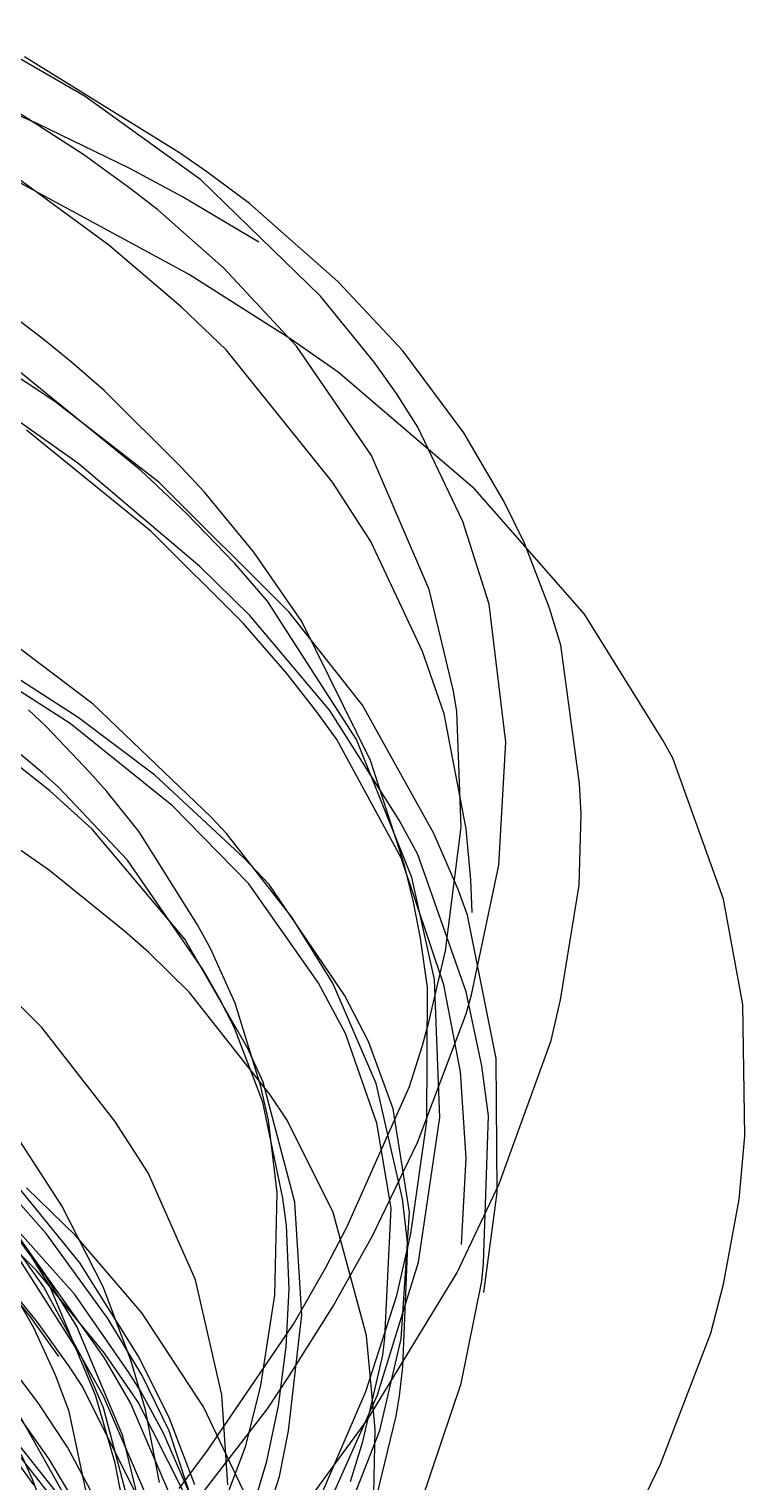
# Model space of a CAD drawing. Header units: metres. Extents: x -663 to 215, y -40 to 703.
# Drawn here: x 174.3 to 215.4, y 119.3 to 202.7 of the extents above; entities that cross this region are included whole.
import ezdxf

# ---------------------------------------------------------------- set-up
doc = ezdxf.new("R2010")
doc.units = ezdxf.units.M

msp = doc.modelspace()

# ---------------------------------------------------------------- linework, layer by layer
for p, q in [((177.474, 198.832, -1951.977), (170.783, 202.701, -1969.07)), ((182.894, 195.587, -1952.12), (173.999, 201.108, -1975.553)), ((174.759, 197.259, -1978.101), (166.32, 200.837, -1995.316)), ((177.409, 195.479, -1946.398), (169.088, 200.819, -1968.96)), ((184.124, 194.046, -1932.074), (177.474, 198.832, -1951.977)), ((180.043, 194.685, -1966.272), (174.759, 197.259, -1978.101)), ((180.139, 193.49, -1938.249), (177.409, 195.479, -1946.398)), ((184.47, 194.503, -1947.646), (182.894, 195.587, -1952.12)), ((178.835, 190.285, -1936.084), (172.197, 195.16, -1954.68)), ((183.08, 193.067, -1959.033), (180.043, 194.685, -1966.272)), ((186.919, 192.692, -1940.299), (184.47, 194.503, -1947.646)), ((183.423, 188.618, -1961.418), (173.104, 194.21, -1984.265)), ((191.006, 187.357, -1906.001), (184.124, 194.046, -1932.074)), ((181.648, 192.32, -1933.523), (180.139, 193.49, -1938.249)), ((187.461, 190.453, -1947.694), (183.08, 193.067, -1959.033)), ((185.43, 188.993, -1920.42), (181.648, 192.32, -1933.523)), ((192.007, 188.212, -1922.806), (186.919, 192.692, -1940.299)), ((175.058, 184.918, -1932.303), (167.87, 190.347, -1952.027)), ((183.007, 186.726, -1922.881), (178.835, 190.285, -1936.084)), ((189.303, 184.885, -1946.777), (183.423, 188.618, -1961.418)), ((189.621, 184.491, -1903.279), (185.43, 188.993, -1920.42)), ((195.736, 184.221, -1907.761), (192.007, 188.212, -1922.806)), ((194.082, 183.574, -1891.824), (191.006, 187.357, -1906.001)), ((185.583, 184.276, -1913.949), (183.007, 186.726, -1922.881)), ((175.73, 181.304, -1947.911), (171.046, 184.417, -1959.268)), ((176.695, 183.574, -1927.5), (175.058, 184.918, -1932.303)), ((192.013, 183.005, -1939.552), (189.303, 184.885, -1946.777)), ((193.933, 178.219, -1880.335), (189.621, 184.491, -1903.279)), ((180.653, 177.362, -1928.488), (172.405, 184.078, -1953.041)), ((178.573, 181.943, -1921.735), (176.695, 183.574, -1927.5)), ((191.694, 176.677, -1887.181), (185.583, 184.276, -1913.949)), ((195.369, 181.772, -1885.193), (194.082, 183.574, -1891.824)), ((199.235, 179.507, -1890.565), (195.736, 184.221, -1907.761)), ((199.872, 176.286, -1914.744), (192.013, 183.005, -1939.552)), ((183.011, 177.528, -1906.471), (178.573, 181.943, -1921.735)), ((181.707, 176.687, -1931.526), (175.73, 181.304, -1947.911)), ((196.605, 179.836, -1878.164), (195.369, 181.772, -1885.193)), ((177.055, 177.776, -1940.23), (172.995, 180.633, -1950.806)), ((181.257, 173.873, -1922.609), (174.112, 179.659, -1943.772)), ((199.176, 174.43, -1859.099), (196.605, 179.836, -1878.164)), ((201.542, 175.581, -1876.615), (199.235, 179.507, -1890.565)), ((184.061, 171.831, -1918.93), (177.055, 177.776, -1940.23)), ((197.243, 170.516, -1853.285), (193.933, 178.219, -1880.335)), ((183.33, 174.867, -1919.527), (180.653, 177.362, -1928.488)), ((184.329, 176.102, -1901.603), (183.011, 177.528, -1906.471)), ((189.212, 169.222, -1905.948), (181.707, 176.687, -1931.526)), ((187.164, 172.655, -1890.001), (184.329, 176.102, -1901.603)), ((193.901, 173.267, -1875.418), (191.694, 176.677, -1887.181)), ((206.17, 169.1, -1889.308), (199.872, 176.286, -1914.744)), ((202.729, 173.168, -1868.177), (201.542, 175.581, -1876.615)), ((186.077, 172.007, -1909.379), (183.33, 174.867, -1919.527)), ((200.69, 169.667, -1842.758), (199.176, 174.43, -1859.099)), ((186.568, 168.581, -1903.828), (181.257, 173.873, -1922.609)), ((196.87, 166.957, -1854.146), (193.901, 173.267, -1875.418)), ((204.159, 169.446, -1855.387), (202.729, 173.168, -1868.177)), ((187.957, 169.848, -1901.791), (186.077, 172.007, -1909.379)), ((189.938, 168.678, -1876.847), (187.164, 172.655, -1890.001)), ((186.941, 169.023, -1909.073), (184.061, 171.831, -1918.93)), ((198.636, 164.684, -1833.403), (197.243, 170.516, -1853.285)), ((193.072, 161.909, -1874.507), (187.957, 169.848, -1901.791)), ((201.647, 161.747, -1816.465), (200.69, 169.667, -1842.758)), ((204.818, 167.312, -1848.142), (204.159, 169.446, -1855.387)), ((189.077, 165.691, -1893.745), (186.568, 168.581, -1903.828)), ((191.541, 163.561, -1890.326), (186.941, 169.023, -1909.073)), ((193.407, 163.875, -1888.068), (189.212, 169.222, -1905.948)), ((193.879, 160.704, -1851.158), (189.938, 168.678, -1876.847)), ((210.682, 161.87, -1864.586), (206.17, 169.1, -1889.308)), ((176.619, 162.822, -1903.493), (167.898, 168.392, -1928.645)), ((177.94, 163.927, -1914.188), (173.621, 167.204, -1928.653)), ((198.109, 163.382, -1842.274), (196.87, 166.957, -1854.146)), ((205.889, 159.379, -1821.899), (204.818, 167.312, -1848.142)), ((177.07, 163.156, -1907.566), (173.79, 165.287, -1917.284)), ((190.781, 163.515, -1886.229), (189.077, 165.691, -1893.745)), ((175.019, 160.01, -1891.404), (169.186, 164.844, -1911.679)), ((198.84, 163.506, -1829.425), (198.636, 164.684, -1833.403)), ((175.445, 158.961, -1894.432), (169.132, 163.976, -1915.987)), ((175.251, 162.628, -1894.412), (174.225, 163.605, -1898.247)), ((184.717, 157.446, -1886.436), (177.94, 163.927, -1914.188)), ((195.527, 157.275, -1869.258), (191.541, 163.561, -1890.326)), ((197.519, 156.509, -1863.984), (193.407, 163.875, -1888.068)), ((182.496, 158.094, -1882.93), (176.619, 162.822, -1903.493)), ((181.486, 159.862, -1892.865), (177.07, 163.156, -1907.566)), ((191.94, 161.909, -1880.721), (190.781, 163.515, -1886.229)), ((199.366, 156.774, -1820.724), (198.109, 163.382, -1842.274)), ((199.086, 156.866, -1807.442), (198.84, 163.506, -1829.425)), ((177.744, 160.01, -1884.243), (175.251, 162.628, -1894.412)), ((195.644, 155.108, -1857.84), (191.94, 161.909, -1880.721)), ((196.243, 153.972, -1847.817), (193.072, 161.909, -1874.507)), ((211.246, 160.828, -1861.061), (210.682, 161.87, -1864.586)), ((201.258, 154.688, -1793.668), (201.647, 161.747, -1816.465)), ((195.826, 154.677, -1832.125), (193.879, 160.704, -1851.158)), ((214.15, 152.733, -1834.295), (211.246, 160.828, -1861.061)), ((175.956, 159.165, -1887.906), (175.019, 160.01, -1891.404)), ((178.722, 158.909, -1879.994), (177.744, 160.01, -1884.243)), ((186.618, 155.084, -1872.179), (181.486, 159.862, -1892.865)), ((205.98, 157.638, -1816.209), (205.889, 159.379, -1821.899)), ((177.882, 156.747, -1885.111), (175.445, 158.961, -1894.432)), ((179.915, 154.973, -1870.919), (175.956, 159.165, -1887.906)), ((180.584, 156.598, -1871.152), (178.722, 158.909, -1879.994)), ((175.435, 154.382, -1898.651), (169.969, 158.171, -1916.789)), ((186.877, 153.618, -1864.096), (182.496, 158.094, -1882.93)), ((185.611, 156.495, -1882.413), (184.717, 157.446, -1886.436)), ((196.588, 155.3, -1862.708), (195.527, 157.275, -1869.258)), ((198.187, 149.767, -1784.449), (199.086, 156.866, -1807.442)), ((205.858, 153.545, -1802.98), (205.98, 157.638, -1816.209)), ((183.208, 150.435, -1859.442), (177.882, 156.747, -1885.111)), ((183.944, 151.257, -1851.08), (180.584, 156.598, -1871.152)), ((189.348, 151.703, -1862.522), (185.611, 156.495, -1882.413)), ((198.906, 153.28, -1853.545), (197.519, 156.509, -1863.984)), ((199.641, 153.847, -1811.279), (199.366, 156.774, -1820.724)), ((199.368, 147.41, -1837.007), (196.588, 155.3, -1862.708)), ((179.734, 150.896, -1882.399), (175.435, 154.382, -1898.651)), ((184.255, 148.679, -1846.294), (179.915, 154.973, -1870.919)), ((188.044, 153.573, -1865.734), (186.618, 155.084, -1872.179)), ((198.098, 147.814, -1833.779), (195.644, 155.108, -1857.84)), ((196.347, 152.566, -1825.515), (195.826, 154.677, -1832.125)), ((199.673, 147.245, -1770.17), (201.258, 154.688, -1793.668)), ((190.872, 147.947, -1841.085), (186.877, 153.618, -1864.096)), ((192.383, 147.211, -1839.478), (188.044, 153.573, -1865.734)), ((197.549, 148.118, -1828.408), (196.243, 153.972, -1847.817)), ((199.72, 151.959, -1805.219), (199.641, 153.847, -1811.279)), ((204.799, 146.955, -1782.027), (205.858, 153.545, -1802.98)), ((199.452, 151.819, -1848.846), (198.906, 153.28, -1853.545)), ((215.277, 146.678, -1814.659), (214.15, 152.733, -1834.295)), ((196.757, 150.49, -1819.049), (196.347, 152.566, -1825.515)), ((174.995, 145.367, -1861.238), (168.744, 151.512, -1888.156)), ((184.684, 149.894, -1846.006), (183.944, 151.257, -1851.08)), ((191.703, 147.916, -1847.1), (189.348, 151.703, -1862.522)), ((201.095, 143.585, -1822.68), (199.452, 151.819, -1848.846)), ((181.112, 149.681, -1876.803), (179.734, 150.896, -1882.399)), ((186.805, 144.199, -1835.02), (183.208, 150.435, -1859.442)), ((197.143, 147.653, -1810.268), (196.757, 150.49, -1819.049)), ((183.477, 147.377, -1866.357), (181.112, 149.681, -1876.803)), ((186.093, 146.762, -1834.451), (184.684, 149.894, -1846.006)), ((197.211, 145.589, -1771.095), (198.187, 149.767, -1784.449)), ((185.202, 147.033, -1839.957), (184.255, 148.679, -1846.294)), ((192.443, 145.026, -1829.505), (190.872, 147.947, -1841.085)), ((194.201, 142.155, -1824.181), (191.703, 147.916, -1847.1)), ((197.851, 140.19, -1802.463), (197.549, 148.118, -1828.408)), ((199.039, 142.818, -1817.502), (198.098, 147.814, -1833.779)), ((188.111, 141.487, -1840.565), (183.477, 147.377, -1866.357)), ((186.048, 145.378, -1833.644), (185.202, 147.033, -1839.957)), ((193.755, 144.552, -1828.736), (192.383, 147.211, -1839.478)), ((197.106, 139.956, -1786.733), (197.143, 147.653, -1810.268)), ((200.278, 143.156, -1823.312), (199.368, 147.41, -1837.007)), ((199.379, 146.147, -1766.731), (199.673, 147.245, -1770.17)), ((204.259, 144.621, -1774.667), (204.799, 146.955, -1782.027)), ((187.57, 141.969, -1817.026), (186.093, 146.762, -1834.451)), ((196.584, 138.76, -1743.884), (199.379, 146.147, -1766.731)), ((215.391, 139.141, -1790.63), (215.277, 146.678, -1814.659)), ((179.19, 139.992, -1838.155), (174.995, 145.367, -1861.238)), ((187.685, 141.069, -1817.517), (186.048, 145.378, -1833.644)), ((196.862, 144.323, -1767.066), (197.211, 145.589, -1771.095)), ((194.241, 139.877, -1809.644), (192.443, 145.026, -1829.505)), ((195.17, 140.683, -1813.418), (193.755, 144.552, -1828.736)), ((201.26, 136.377, -1749.016), (204.259, 144.621, -1774.667)), ((187.713, 142.219, -1827.398), (186.805, 144.199, -1835.02)), ((196.119, 141.983, -1759.66), (196.862, 144.323, -1767.066)), ((201.155, 135.883, -1798.461), (201.095, 143.585, -1822.68)), ((199.364, 137.86, -1801.488), (199.039, 142.818, -1817.502)), ((200.658, 140.29, -1814.146), (200.278, 143.156, -1823.312)), ((188.007, 140.041, -1810.073), (187.57, 141.969, -1817.026)), ((189.524, 135.33, -1801.626), (187.713, 142.219, -1827.398)), ((192.527, 133.926, -1734.462), (196.119, 141.983, -1759.66)), ((195.71, 135.53, -1798.505), (194.201, 142.155, -1824.181)), ((188.838, 135.566, -1797.432), (187.685, 141.069, -1817.517)), ((189.084, 140.042, -1834.345), (188.111, 141.487, -1840.565)), ((196.125, 134.751, -1790.585), (195.17, 140.683, -1813.418)), ((196.628, 131.896, -1775.596), (197.851, 140.19, -1802.463)), ((200.371, 131.824, -1787.346), (200.658, 140.29, -1814.146)), ((181.095, 137.008, -1825.498), (179.19, 139.992, -1838.155)), ((188.518, 135.895, -1795.275), (188.007, 140.041, -1810.073)), ((191.736, 134.735, -1812.138), (189.084, 140.042, -1834.345)), ((195.059, 134.985, -1791.274), (194.241, 139.877, -1809.644)), ((196.187, 133.518, -1767.245), (197.106, 139.956, -1786.733)), ((176.147, 135.126, -1826.72), (173.507, 139.184, -1843.149)), ((193.986, 133.396, -1727.484), (196.584, 138.76, -1743.884)), ((215.066, 135.487, -1779.085), (215.391, 139.141, -1790.63)), ((199.112, 132.9, -1785.573), (199.364, 137.86, -1801.488)), ((183.811, 130.876, -1799.967), (181.095, 137.008, -1825.498)), ((175.091, 130.483, -1853.37), (170.63, 136.769, -1880.091)), ((176.88, 130.028, -1839.267), (171.257, 136.321, -1867.144)), ((175.449, 130.508, -1843.969), (171.669, 136.575, -1869.251)), ((175.234, 133.537, -1867.41), (172.442, 136.67, -1880.381)), ((177.168, 131.84, -1850.09), (173.363, 136.529, -1869.987)), ((176.951, 133.393, -1867.629), (174.103, 136.157, -1880.357)), ((198.828, 131.246, -1733.194), (201.26, 136.377, -1749.016)), ((188.382, 129.994, -1774.501), (188.518, 135.895, -1795.275)), ((189.044, 133.998, -1791.775), (188.838, 135.566, -1797.432)), ((189.93, 128.863, -1778.129), (189.524, 135.33, -1801.626)), ((196.026, 132.874, -1788.348), (195.71, 135.53, -1798.505)), ((200.39, 130.154, -1780.539), (201.155, 135.883, -1798.461)), ((214.157, 130.627, -1763.839), (215.066, 135.487, -1779.085)), ((174.337, 128.757, -1850.137), (169.766, 134.332, -1872.431)), ((178.513, 130.461, -1808.143), (176.147, 135.126, -1826.72)), ((193.637, 127.681, -1783.724), (191.736, 134.735, -1812.138)), ((194.698, 127.542, -1764.207), (195.059, 134.985, -1791.274)), ((195.644, 127.488, -1763.493), (196.125, 134.751, -1790.585)), ((174.751, 128.435, -1851.063), (170.396, 133.737, -1872.655)), ((174.535, 128.124, -1832.653), (170.972, 134.292, -1858.535)), ((175.218, 131.084, -1854.387), (173.245, 133.771, -1866.464)), ((178.784, 128.659, -1847.335), (175.234, 133.537, -1867.41)), ((189.199, 130.349, -1778.781), (189.044, 133.998, -1791.775)), ((191.315, 131.578, -1727.162), (192.527, 133.926, -1734.462)), ((195.387, 129.982, -1756.594), (196.187, 133.518, -1767.245)), ((177.206, 126.552, -1830.568), (173.053, 133.073, -1849.598)), ((174.707, 131.383, -1854.998), (173.159, 132.939, -1862.182)), ((178.57, 126.42, -1841.109), (173.835, 133.085, -1868.862)), ((180.746, 128.977, -1847.597), (176.951, 133.393, -1867.629)), ((191.725, 129.36, -1715.23), (193.986, 133.396, -1727.484)), ((195.732, 125.87, -1762.079), (196.026, 132.874, -1788.348)), ((180.566, 126.447, -1827.49), (177.168, 131.84, -1850.09)), ((194.27, 124.275, -1751.067), (196.628, 131.896, -1775.596)), ((174.828, 123.75, -1830.337), (169.06, 131.416, -1856.379)), ((178.594, 126.664, -1833.417), (174.707, 131.383, -1854.998)), ((177.011, 128.196, -1841.453), (175.218, 131.084, -1854.387)), ((189.453, 128.323, -1717.082), (191.315, 131.578, -1727.162)), ((193.728, 122.866, -1707.568), (198.828, 131.246, -1733.194)), ((200.268, 130.79, -1784.086), (200.371, 131.824, -1787.346)), ((177.308, 126.373, -1836.057), (175.091, 130.483, -1853.37)), ((178.079, 124.251, -1818.248), (175.449, 130.508, -1843.969)), ((180.113, 126.259, -1791.664), (178.513, 130.461, -1808.143)), ((185.333, 124.27, -1773.026), (183.811, 130.876, -1799.967)), ((189.038, 127.033, -1767.13), (189.199, 130.349, -1778.781)), ((199.091, 124.92, -1765.637), (200.268, 130.79, -1784.086)), ((213.436, 127.817, -1755.065), (214.157, 130.627, -1763.839)), ((179.999, 125.547, -1819.737), (176.88, 130.028, -1839.267)), ((187.571, 124.798, -1756.422), (188.382, 129.994, -1774.501)), ((189.225, 125.378, -1703.201), (191.725, 129.36, -1715.23)), ((193.613, 124.46, -1740.03), (195.387, 129.982, -1756.594)), ((175.974, 126.472, -1841.023), (174.337, 128.757, -1850.137)), ((180.756, 125.369, -1833.813), (178.784, 128.659, -1847.335)), ((184.284, 123.574, -1823.635), (180.746, 128.977, -1847.597)), ((189.171, 122.202, -1754.518), (189.93, 128.863, -1778.129)), ((175.411, 120.583, -1825.22), (170.289, 127.797, -1849.151)), ((175.771, 125.404, -1821.297), (174.535, 128.124, -1832.653)), ((176.578, 125.869, -1840.634), (174.751, 128.435, -1851.063)), ((179.642, 121.911, -1813.628), (177.011, 128.196, -1841.453)), ((184.512, 121.079, -1694.781), (189.453, 128.323, -1717.082)), ((194.139, 122.289, -1762.632), (193.637, 127.681, -1783.724)), ((210.535, 120.283, -1731.676), (213.436, 127.817, -1755.065)), ((174.524, 119.107, -1831.599), (168.594, 127.308, -1857.959)), ((188.584, 123.638, -1755.342), (189.038, 127.033, -1767.13)), ((194.417, 122.223, -1744.294), (195.644, 127.488, -1763.493)), ((194.575, 126.554, -1760.653), (194.698, 127.542, -1764.207)), ((176.106, 117.7, -1831.635), (169.335, 126.35, -1860.028)), ((178.534, 124.197, -1823.749), (177.206, 126.552, -1830.568)), ((178.534, 123.53, -1824.17), (177.308, 126.373, -1836.057)), ((180.095, 123.81, -1830.223), (178.57, 126.42, -1841.109)), ((180.524, 123.85, -1820.665), (178.594, 126.664, -1833.417)), ((180.947, 123.414, -1780.625), (180.113, 126.259, -1791.664)), ((182.332, 122.902, -1812.791), (180.566, 126.447, -1827.49)), ((193.426, 121.594, -1743.083), (194.575, 126.554, -1760.653)), ((176.569, 123.308, -1812.585), (175.771, 125.404, -1821.297)), ((177.327, 124.74, -1836.051), (176.578, 125.869, -1840.634)), ((180.655, 124.495, -1815.184), (179.999, 125.547, -1819.737)), ((182.314, 122.21, -1820.817), (180.756, 125.369, -1833.813)), ((187.948, 123.467, -1697.446), (189.225, 125.378, -1703.201)), ((195.534, 124.217, -1755.929), (195.732, 125.87, -1762.079)), ((180.616, 118.136, -1809.119), (177.327, 124.74, -1836.051)), ((181.982, 122.062, -1804.73), (180.655, 124.495, -1815.184)), ((186.719, 121.348, -1744.506), (187.571, 124.798, -1756.422)), ((190.991, 118.37, -1721.82), (193.613, 124.46, -1740.03)), ((196.789, 118.102, -1744.265), (199.091, 124.92, -1765.637)), ((177.115, 117.033, -1811.102), (173.382, 123.667, -1833.445)), ((176.457, 121.257, -1821.922), (174.828, 123.75, -1830.337)), ((179.197, 120.337, -1802.347), (178.079, 124.251, -1818.248)), ((181.963, 116.265, -1800.975), (178.534, 124.197, -1823.749)), ((180.172, 117.306, -1798.523), (178.534, 123.53, -1824.17)), ((182.405, 118.411, -1807.564), (180.095, 123.81, -1830.223)), ((183.112, 118.738, -1797.841), (180.524, 123.85, -1820.665)), ((186.576, 118.751, -1802.757), (184.284, 123.574, -1823.635)), ((185.68, 119.093, -1752.24), (185.333, 124.27, -1773.026)), ((187.914, 120.455, -1744.406), (188.584, 123.638, -1755.342)), ((191.27, 117.538, -1729.438), (194.27, 124.275, -1751.067)), ((195.357, 123.049, -1751.602), (195.534, 124.217, -1755.929)), ((176.464, 117.87, -1836.127), (172.383, 123.004, -1853.196)), ((178.019, 116.42, -1784.365), (176.569, 123.308, -1812.585)), ((181.758, 119.24, -1764.63), (180.947, 123.414, -1780.625)), ((181.869, 115.591, -1673.827), (187.948, 123.467, -1697.446)), ((183.783, 119.097, -1797.185), (182.332, 122.902, -1812.791)), ((188.492, 115.765, -1685.947), (193.728, 122.866, -1707.568)), ((194.247, 118.473, -1734.8), (195.357, 123.049, -1751.602)), ((180.797, 117.224, -1793.17), (179.642, 121.911, -1813.628)), ((183.437, 118.724, -1790.546), (181.982, 122.062, -1804.73)), ((184.233, 116.384, -1796.687), (182.314, 122.21, -1820.817)), ((188.64, 119.586, -1745.353), (189.171, 122.202, -1754.518)), ((191.852, 115.705, -1721.001), (194.417, 122.223, -1744.294)), ((194.063, 118.57, -1748.347), (194.139, 122.289, -1762.632)), ((179.158, 116.255, -1805.089), (176.457, 121.257, -1821.922)), ((182.89, 118.894, -1688.067), (184.512, 121.079, -1694.781)), ((184.044, 114.318, -1720.428), (186.719, 121.348, -1744.506)), ((192.718, 119.291, -1735.011), (193.426, 121.594, -1743.083)), ((174.468, 119.37, -1801.369), (173.825, 120.83, -1806.47)), ((177.654, 116.827, -1812.795), (175.411, 120.583, -1825.22)), ((179.75, 117.587, -1791.27), (179.197, 120.337, -1802.347)), ((186.619, 116.141, -1729.753), (187.914, 120.455, -1744.406)), ((208.523, 116.125, -1718.808), (210.535, 120.283, -1731.676)), ((175.543, 116.502, -1791.352), (174.468, 119.37, -1801.369)), ((186.824, 113.837, -1725.484), (188.64, 119.586, -1745.353))]:
    msp.add_line(p, q)

doc.saveas('drawing.dxf')
